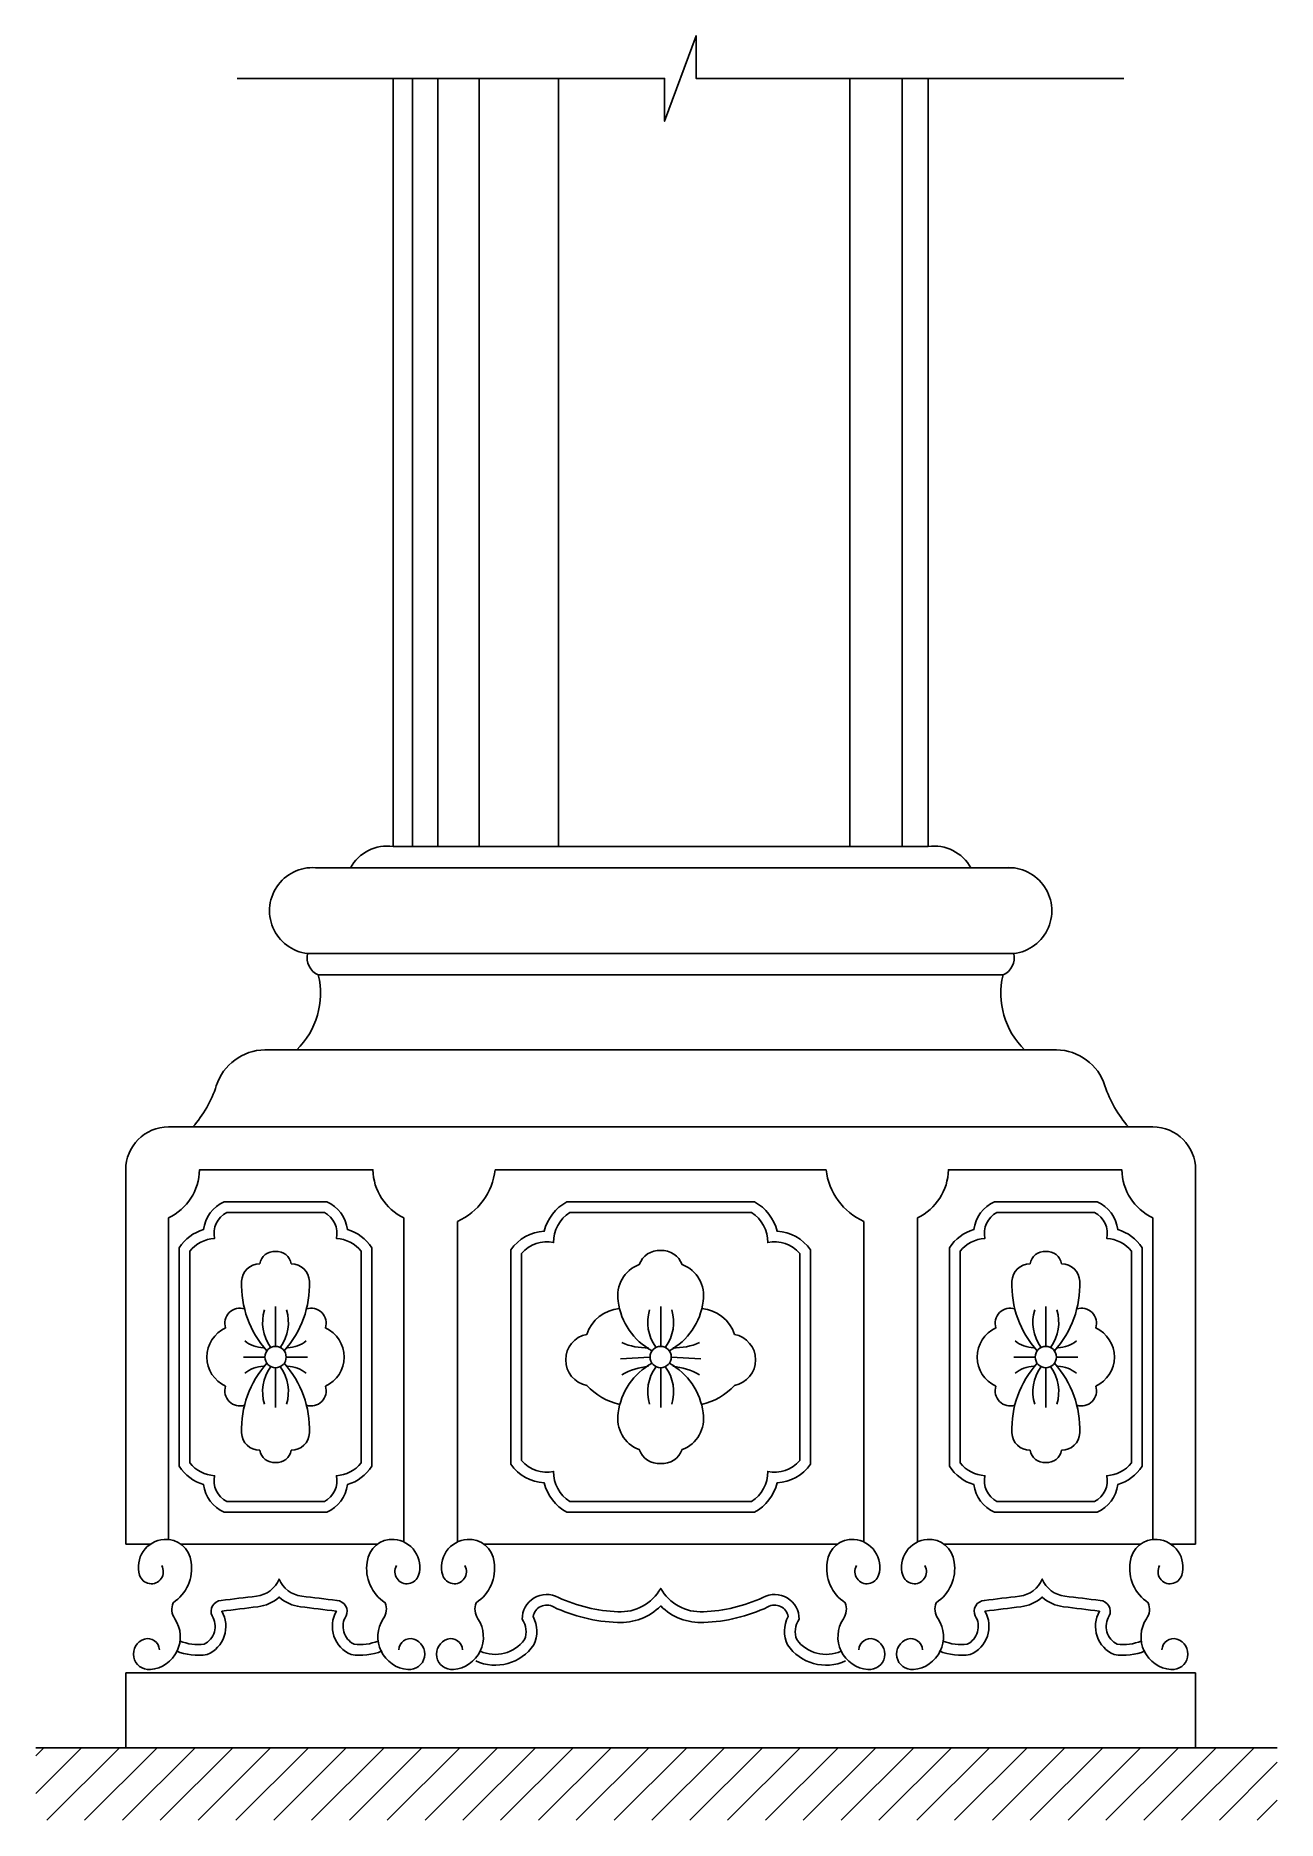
# Model space of a CAD drawing. Extents: x 237 to 877, y 496 to 1415.
import ezdxf

# ---------------------------------------------------------------- set-up
doc = ezdxf.new("R2010")
doc.units = 0
doc.header["$LTSCALE"] = 100
doc.header["$MEASUREMENT"] = 0
for name, color, linetype in [('2', 2, 'CONTINUOUS'), ('3', 3, 'CONTINUOUS'), ('4', 4, 'CONTINUOUS'), ('7', 7, 'CONTINUOUS')]:
    doc.layers.add(name, color=color, linetype=linetype)

msp = doc.modelspace()

# ---------------------------------------------------------------- hatches: boundary and pattern name
at = {"layer": '3'}
h = msp.add_hatch(dxfattribs=at)
h.set_pattern_fill('ANSI31', color=256, scale=110.25, style=0)
h.set_pattern_definition([(45, (-24594.217, 1385.239), (-9.744815, 9.744815), [])])
h.paths.add_polyline_path([(876.52, 495.61), (876.52, 533.02), (236.76, 533.02), (236.76, 495.61)])

# ---------------------------------------------------------------- linework, layer by layer
at = {"layer": '2'}
msp.add_line((236.76, 533.02), (876.52, 533.02), dxfattribs=at)
at = {"layer": '3'}
for p, q in [((360.34, 739.72), (360.34, 760.28)), ((558.79, 739.72), (558.79, 760.28)), ((757.24, 739.72), (757.24, 760.28)), ((354.84, 734.23), (343.9, 734.23)), ((360.34, 728.73), (360.34, 708.18)), ((365.83, 734.23), (376.77, 734.23)), ((553.29, 734.23), (538.12, 733.38)), ((558.79, 728.73), (558.79, 708.18)), ((564.28, 734.23), (579.45, 733.38)), ((751.74, 734.23), (740.8, 734.23)), ((757.24, 728.73), (757.24, 708.18)), ((762.73, 734.23), (773.67, 734.23))]:
    msp.add_line(p, q, dxfattribs=at)
for points in [[(797.4, 1392.83), (577.07, 1392.83), (577.07, 1414.85), (560.83, 1370.81), (560.83, 1392.83), (340.5, 1392.83)], [(430.85, 1392.83), (430.85, 997.17)], [(444.02, 1392.83), (444.02, 997.17)], [(465.19, 1392.83), (465.19, 997.17)], [(506.12, 1392.83), (506.12, 997.17)], [(656.21, 997.17), (656.21, 1392.83)], [(683.22, 997.17), (683.22, 1392.83)]]:
    msp.add_lwpolyline(points, dxfattribs=at)
for points in [[(316.24, 788.75, -0.217056), (328.94, 795.33, -0.336853), (335.17, 808.65), (385.5, 808.65, -0.336853), (391.73, 795.33, -0.217056), (404.44, 788.75), (404.44, 679.7, -0.217056), (391.73, 673.12, -0.336853), (385.5, 659.81), (335.17, 659.81, -0.336853), (328.94, 673.12, -0.217056), (316.24, 679.7)], [(558.79, 808.65), (511.95, 808.65, 0.259226), (503.61, 793.16, 0.278195), (487.12, 787.59), (487.12, 680.86, 0.278195), (503.61, 675.29, 0.259226), (511.95, 659.81), (558.79, 659.81), (605.62, 659.81, 0.259226), (613.96, 675.29, 0.278195), (630.45, 680.86), (630.45, 787.59, 0.278195), (613.96, 793.16, 0.259226), (605.62, 808.65)], [(801.34, 788.75, 0.217056), (788.63, 795.33, 0.336853), (782.4, 808.65), (732.07, 808.65, 0.336853), (725.84, 795.33, 0.217056), (713.14, 788.75), (713.14, 679.7, 0.217056), (725.84, 673.12, 0.336853), (732.07, 659.81), (782.4, 659.81, 0.336853), (788.63, 673.12, 0.217056), (801.34, 679.7)]]:
    msp.add_lwpolyline(points, format="xyb", close=True, dxfattribs=at)
for points in [[(413.22, 587.94, -0.128105), (400.82, 586.3, -0.443252), (396.69, 600.88, 0.529469), (392.01, 608.86, 0.000158), (373.82, 611.06, -0.272298), (362.18, 619.87, -0.272298), (350.55, 611.06, 0.000158), (332.36, 608.86, 0.529469), (327.68, 600.88, -0.443252), (323.55, 586.3, -0.128105), (311.15, 587.94)], [(704.35, 587.94, 0.128105), (716.75, 586.3, 0.443252), (720.88, 600.88, -0.529469), (725.57, 608.86, -0.000158), (743.75, 611.06, 0.272298), (755.39, 619.87, 0.272298), (767.03, 611.06, -0.000158), (785.21, 608.86, -0.529469), (789.89, 600.88, 0.443252), (794.03, 586.3, 0.128105), (806.42, 587.94)], [(651.8, 582.74, -0.356666), (628.94, 588.69, -0.25757), (630.11, 599.16, 0.57583), (611.47, 610.41, -0.101442), (580.8, 603.04, -0.287221), (558.79, 615.06, -0.287221), (536.77, 603.04, -0.101442), (506.1, 610.41, 0.57583), (487.47, 599.16, -0.25757), (488.63, 588.69, -0.356666), (465.77, 582.74)]]:
    msp.add_lwpolyline(points, format="xyb", dxfattribs=at)
for centre, radius, start, end in [((375.33, 752.05), 21.65, 162.7044, 215.88423), ((345.34, 752.05), 21.65, 324.11577, 17.2956), ((573.78, 752.05), 21.65, 162.7044, 215.88423), ((543.79, 752.05), 21.65, 324.11577, 17.2956), ((772.23, 752.05), 21.65, 162.7044, 215.88423), ((742.24, 752.05), 21.65, 324.11577, 17.2956), ((355.03, 756.38), 17.41, 232.73354, 266.96877), ((365.64, 756.38), 17.41, 273.03123, 307.26646), ((551.7, 771.61), 32.64, 246.54142, 271.50328), ((565.87, 771.61), 32.64, 268.49672, 293.45858), ((751.93, 756.38), 17.41, 232.73354, 266.96877), ((762.54, 756.38), 17.41, 273.03123, 307.26646), ((355.03, 712.08), 17.41, 93.03123, 127.26646), ((375.33, 716.4), 21.65, 144.11577, 197.2956), ((345.34, 716.4), 21.65, 342.7044, 35.88423), ((365.64, 712.08), 17.41, 52.73354, 86.96877), ((555.82, 695.05), 34.57, 95.40583, 119.65731), ((573.78, 716.4), 21.65, 144.11577, 197.2956), ((543.79, 716.4), 21.65, 342.7044, 35.88423), ((561.76, 695.05), 34.57, 60.34269, 84.59417), ((751.93, 712.08), 17.41, 93.03123, 127.26646), ((772.23, 716.4), 21.65, 144.11577, 197.2956), ((742.24, 716.4), 21.65, 342.7044, 35.88423), ((762.54, 712.08), 17.41, 52.73354, 86.96877)]:
    msp.add_arc(centre, radius, start, end, dxfattribs=at)
at = {"layer": '4'}
for p, q in [((420.97, 997.17), (420.97, 1392.83)), ((696.6, 997.17), (696.6, 1392.83)), ((420.97, 997.17), (696.6, 997.17)), ((382.39, 986.15), (741, 986.15)), ((376.87, 942.05), (740.7, 942.05)), ((354.82, 892.44), (762.75, 892.44)), ((305.21, 852.75), (812.36, 852.75)), ((283.16, 830.7), (283.16, 637.76)), ((473.49, 830.7), (644.09, 830.7)), ((834.41, 830.7), (834.41, 637.76)), ((454.05, 804.09), (454.05, 638.98)), ((283.16, 637.76), (295.79, 637.76)), ((311.65, 637.76), (412.71, 637.76)), ((467.82, 637.76), (649.75, 637.76)), ((704.86, 637.76), (805.92, 637.76)), ((805.92, 637.76), (704.86, 637.76)), ((834.41, 637.76), (821.79, 637.76)), ((821.79, 637.76), (834.41, 637.76)), ((283.16, 571.61), (834.41, 571.61)), ((283.16, 571.61), (283.16, 533.02)), ((834.41, 571.61), (834.41, 533.02)), ((834.41, 571.61), (834.41, 533.02)), ((283.16, 533.02), (834.41, 533.02))]:
    msp.add_line(p, q, dxfattribs=at)
for points in [[(382.39, 986.15, 1.006808), (376.87, 942.05, 0.362776), (382.39, 931.02, -0.26344), (371.24, 892.44)], [(735.19, 986.15, -1.006808), (740.7, 942.05, -0.362776), (735.19, 931.02, 0.26344), (746.33, 892.44)], [(354.82, 892.44, 0.321994), (329.84, 873.98, -0.104774), (317.67, 852.75, -0.104774)], [(762.75, 892.44, -0.321994), (787.73, 873.98, 0.104774), (799.91, 852.75, 0.104774)], [(305.21, 640.27), (305.21, 805.87, 0.282381), (321.18, 830.7), (410.52, 830.7, 0.282381), (426.49, 805.87), (426.49, 638.98)], [(812.36, 640.27), (812.36, 805.87, -0.282381), (796.4, 830.7), (707.05, 830.7, -0.282381), (691.09, 805.87), (691.09, 638.98)], [(301.71, 626.77, -1.116899), (290.31, 621.85, -0.481446), (302.94, 640.31, -0.407604), (316.8, 628.62, -0.298269), (307.56, 607.7, 0.249597), (308.48, 599.4, -0.568997), (295.86, 573.26, -0.897837), (292.78, 588.94, -0.498485), (300.48, 583.41)], [(422.66, 626.77, 1.116899), (434.06, 621.85, 0.481446), (421.43, 640.31, 0.407604), (407.57, 628.62, 0.298269), (416.81, 607.7, -0.249597), (415.89, 599.4, 0.568997), (428.51, 573.26, 0.897837), (431.59, 588.94, 0.498485), (423.89, 583.41)], [(457.87, 626.77, -1.116899), (446.48, 621.85, -0.481446), (459.11, 640.31, -0.407604), (472.96, 628.62, -0.298269), (463.72, 607.7, 0.249597), (464.65, 599.4, -0.568997), (452.02, 573.26, -0.897837), (448.94, 588.94, -0.498485), (456.64, 583.41)], [(659.7, 626.77, 1.116899), (671.09, 621.85, 0.481446), (658.47, 640.31, 0.407604), (644.61, 628.62, 0.298269), (653.85, 607.7, -0.249597), (652.93, 599.4, 0.568997), (665.55, 573.26, 0.897837), (668.63, 588.94, 0.498485), (660.93, 583.41)], [(694.91, 626.77, -1.116899), (683.52, 621.85, -0.481446), (696.14, 640.31, -0.407604), (710, 628.62, -0.298269), (700.76, 607.7, 0.249597), (701.69, 599.4, -0.568997), (689.06, 573.26, -0.897837), (685.98, 588.94, -0.498485), (693.68, 583.41)], [(815.87, 626.77, 1.116899), (827.26, 621.85, 0.481446), (814.63, 640.31, 0.407604), (800.78, 628.62, 0.298269), (810.02, 607.7, -0.249597), (809.09, 599.4, 0.568997), (821.72, 573.26, 0.897837), (824.8, 588.94, 0.498485), (817.1, 583.41)]]:
    msp.add_lwpolyline(points, format="xyb", dxfattribs=at)
msp.add_lwpolyline([(663.52, 804.09), (663.52, 638.98)], dxfattribs=at)
for centre, radius, start, end in [((417.8, 975.96), 21.45, 81.48468, 151.64542), ((699.77, 975.96), 21.45, 28.35458, 98.51532), ((305.21, 830.7), 22.05, 90, 180), ((812.36, 830.7), 22.05, 0, 90), ((440.8, 834.17), 32.87, 293.76885, 353.93578), ((676.77, 834.17), 32.87, 186.06422, 246.23115)]:
    msp.add_arc(centre, radius, start, end, dxfattribs=at)
at = {"layer": '7'}
msp.add_line((382.39, 931.02), (735.19, 931.02), dxfattribs=at)
for points in [[(310.72, 790.51, -0.177552), (323.27, 799.91, -0.270499), (333.95, 814.16), (386.72, 814.16, -0.270499), (397.4, 799.91, -0.177552), (409.95, 790.51), (409.95, 677.94, -0.177552), (397.4, 668.55, -0.270499), (386.72, 654.3), (333.95, 654.3, -0.270499), (323.27, 668.55, -0.177552), (310.72, 677.94)], [(558.79, 814.16), (510.45, 814.16, 0.211275), (498.78, 799.04, 0.2316), (481.61, 789.46), (481.61, 679, 0.2316), (498.78, 669.42, 0.211275), (510.45, 654.3), (607.12, 654.3, 0.211275), (618.79, 669.42, 0.2316), (635.96, 679), (635.96, 789.46, 0.2316), (618.79, 799.04, 0.211275), (607.12, 814.16)], [(806.85, 790.51, 0.177552), (794.3, 799.91, 0.270499), (783.62, 814.16), (730.85, 814.16, 0.270499), (720.17, 799.91, 0.177552), (707.62, 790.51), (707.62, 677.94, 0.177552), (720.17, 668.55, 0.270499), (730.85, 654.3), (783.62, 654.3, 0.270499), (794.3, 668.55, 0.177552), (806.85, 677.94)]]:
    msp.add_lwpolyline(points, format="xyb", close=True, dxfattribs=at)
for points in [[(355.9, 737.46, -0.194528), (342.86, 773.27, -0.406456), (352.25, 782.26, -0.391039), (360.34, 788.58, -0.391039), (368.43, 782.26, -0.406456), (377.81, 773.27, -0.194528), (364.78, 737.46)], [(554.35, 737.46, -0.242038), (536.9, 762.97, -0.360909), (547.72, 781.89, -0.327333), (558.79, 789.1, -0.327333), (569.85, 781.89, -0.360909), (580.68, 762.97, -0.242038), (563.23, 737.46)], [(761.68, 737.46, 0.194528), (774.71, 773.27, 0.406456), (765.33, 782.26, 0.391039), (757.24, 788.58, 0.391039), (749.15, 782.26, 0.406456), (739.76, 773.27, 0.194528), (752.8, 737.46)], [(344.37, 759.06, 0.606866), (334.6, 749.26, 0.63831), (334.6, 719.2, 0.606866), (344.37, 709.39)], [(376.3, 759.06, -0.606866), (386.07, 749.26, -0.63831), (386.07, 719.2, -0.606866), (376.3, 709.39)], [(537.57, 759.27, 0.293439), (520.72, 745.89, 0.827468), (520.72, 719.64, 0.152521), (537.73, 709.81, 0.277515)], [(580, 759.27, -0.293439), (596.85, 745.89, -0.827468), (596.85, 719.64, -0.152521), (579.84, 709.81, -0.277515)], [(741.27, 759.06, 0.606866), (731.5, 749.26, 0.63831), (731.5, 719.2, 0.606866), (741.27, 709.39)], [(773.2, 759.06, -0.606866), (782.97, 749.26, -0.63831), (782.97, 719.2, -0.606866), (773.2, 709.39)], [(355.9, 730.99, 0.194528), (342.86, 695.18, 0.406456), (352.25, 686.2, 0.391039), (360.34, 679.87, 0.391039), (368.43, 686.2, 0.406456), (377.81, 695.18, 0.194528), (364.78, 730.99)], [(554.35, 730.99, 0.242038), (536.9, 705.48, 0.360909), (547.72, 686.56, 0.327333), (558.79, 679.35, 0.327333), (569.85, 686.56, 0.360909), (580.68, 705.48, 0.242038), (563.23, 730.99)], [(761.68, 730.99, -0.194528), (774.71, 695.18, -0.406456), (765.33, 686.2, -0.391039), (757.24, 679.87, -0.391039), (749.15, 686.2, -0.406456), (739.76, 695.18, -0.194528), (752.8, 730.99)], [(415.3, 582.83, -0.135498), (399.27, 580.95, -0.450981), (391.71, 603.3, 0.433999), (391.61, 603.35, 0.000161), (373.17, 605.59, -0.155085), (362.18, 610.55, -0.155085), (351.2, 605.59, 0.000161), (332.76, 603.35, 0.433999), (332.65, 603.3, -0.450981), (325.1, 580.95, -0.135498), (309.07, 582.83, -0.135498)], [(702.28, 582.83, 0.135498), (718.3, 580.95, 0.450981), (725.86, 603.3, -0.433999), (725.96, 603.35, -0.000161), (744.4, 605.59, 0.155085), (755.39, 610.55, 0.155085), (766.38, 605.59, -0.000161), (784.81, 603.35, -0.433999), (784.92, 603.3, 0.450981), (792.48, 580.95, 0.135498), (808.5, 582.83, 0.135498)], [(654.1, 577.73, -0.364039), (624.12, 585.96, -0.234425), (624.5, 600.54, 0.523177), (614, 605.5, -0.101848), (581.06, 597.53, -0.213767), (558.79, 606.02, -0.213767), (536.51, 597.53, -0.101848), (503.58, 605.5, 0.523177), (493.07, 600.54, -0.234425), (493.45, 585.96, -0.364039), (463.47, 577.73, -0.364039)]]:
    msp.add_lwpolyline(points, format="xyb", dxfattribs=at)
for centre in [(360.34, 734.23), (558.79, 734.23), (757.24, 734.23)]:
    msp.add_circle(centre, 5.49, dxfattribs=at)

doc.saveas('drawing.dxf')
